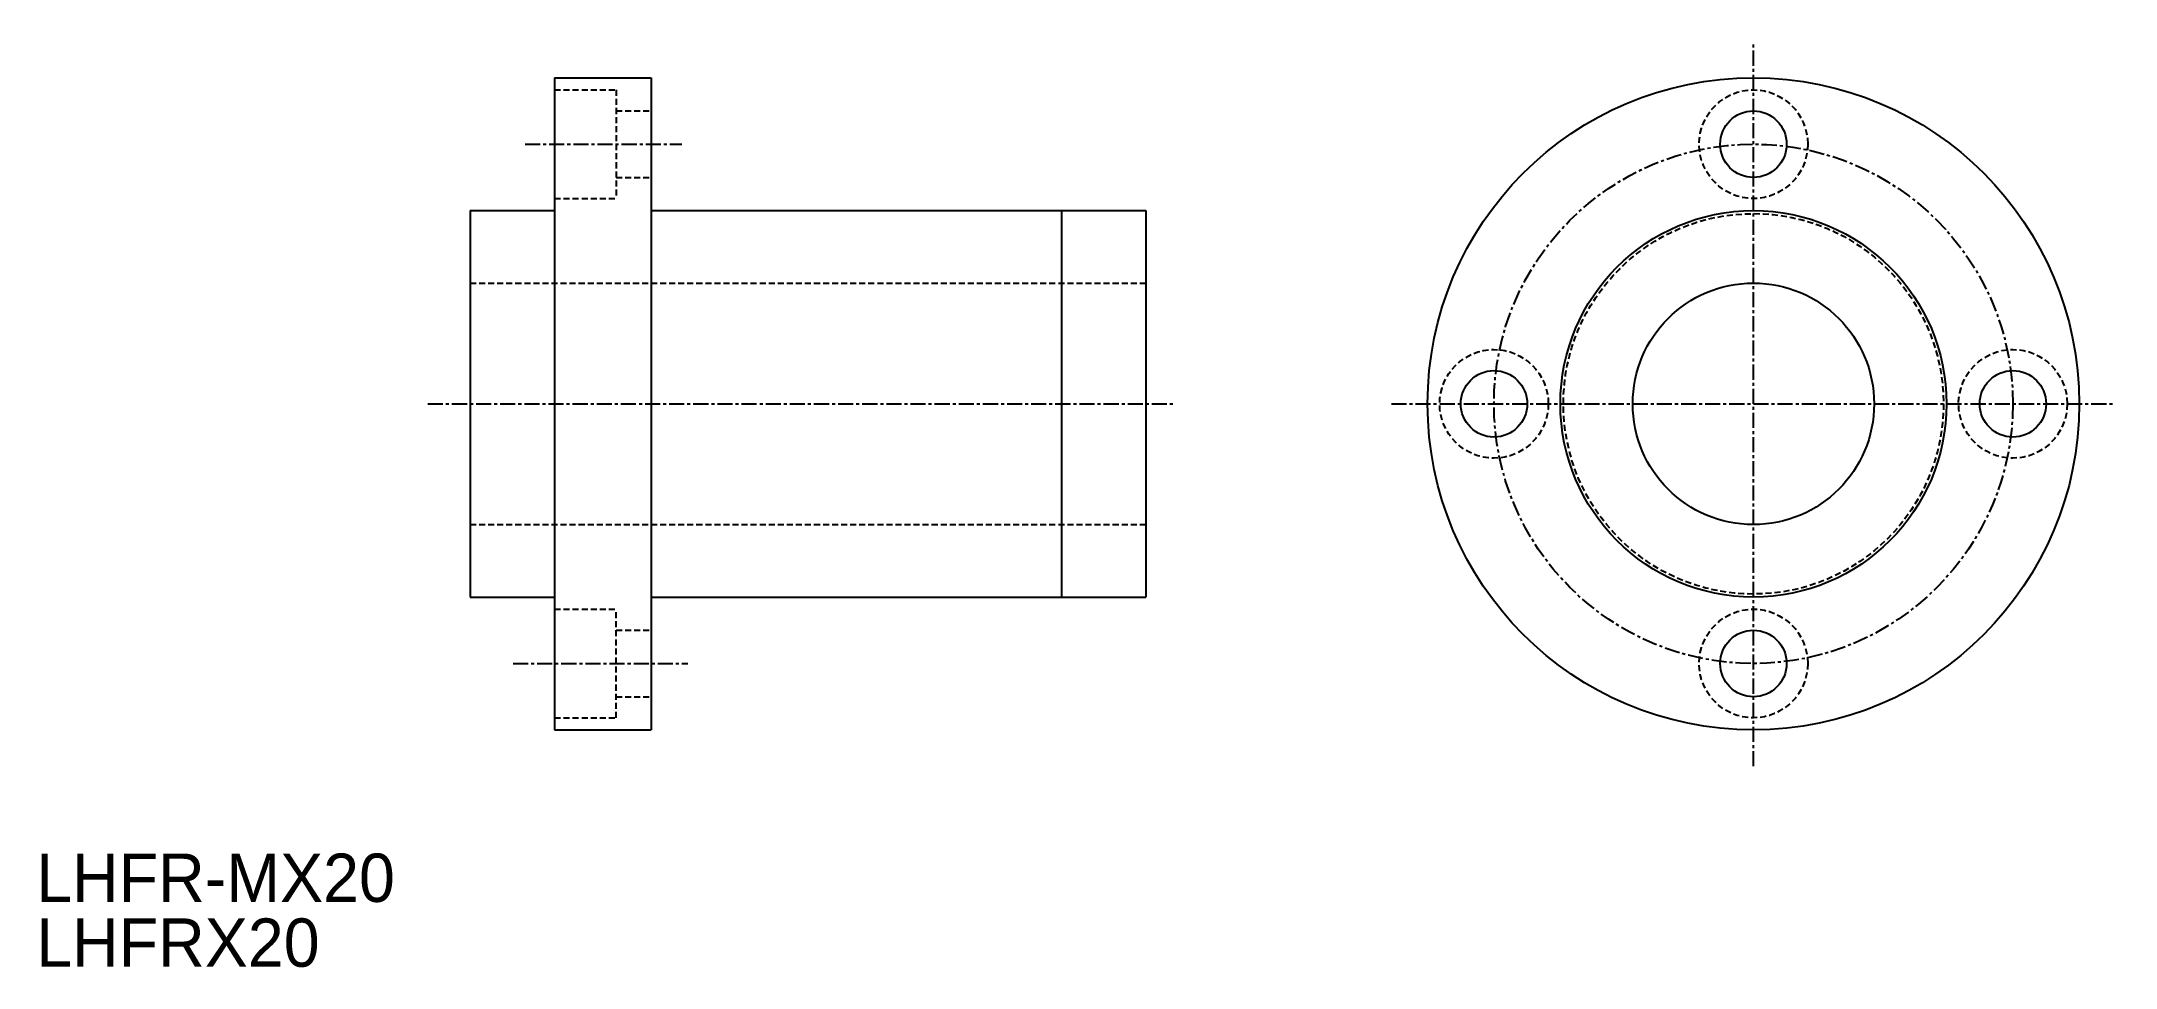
# Model space of a CAD drawing. Extents: x 321 to 493, y 164 to 240.
import ezdxf

# ---------------------------------------------------------------- set-up
doc = ezdxf.new("R2010")
doc.units = 0
doc.linetypes.add('CENTER', pattern=[2, 1.25, -0.25, 0.25, -0.25])
doc.linetypes.add('DASHED', pattern=[0.75, 0.5, -0.25])
doc.layers.get('0').update_dxf_attribs({"linetype": 'CONTINUOUS'})
doc.layers.add('CENTER', color=1, linetype='CENTER')

msp = doc.modelspace()

# ---------------------------------------------------------------- linework, layer by layer
at = {"color": 7, "linetype": 'CONTINUOUS'}
for p, q in [((363.89, 237.29), (371.89, 237.29)), ((363.89, 237.29), (363.89, 183.29)), ((371.89, 237.29), (371.89, 183.29)), ((356.89, 226.29), (363.89, 226.29)), ((356.89, 226.29), (356.89, 194.29)), ((371.89, 226.29), (412.89, 226.29)), ((405.89, 226.29), (405.89, 194.29)), ((412.89, 226.29), (412.89, 194.29)), ((356.89, 194.29), (363.89, 194.29)), ((371.89, 194.29), (412.89, 194.29)), ((363.89, 183.29), (371.89, 183.29))]:
    msp.add_line(p, q, dxfattribs=at)
at = {"color": 3, "linetype": 'DASHED'}
for p, q in [((363.89, 236.29), (368.99, 236.29)), ((368.99, 236.29), (368.99, 227.29)), ((368.99, 234.54), (371.89, 234.54)), ((368.99, 229.04), (371.89, 229.04)), ((363.89, 227.29), (368.99, 227.29)), ((356.89, 220.29), (412.89, 220.29)), ((356.89, 200.29), (412.89, 200.29)), ((363.89, 193.29), (368.99, 193.29)), ((368.99, 184.29), (368.99, 193.29)), ((368.99, 191.54), (371.89, 191.54)), ((368.99, 186.04), (371.89, 186.04)), ((363.89, 184.29), (368.99, 184.29))]:
    msp.add_line(p, q, dxfattribs=at)
at = {"color": 7, "linetype": 'CONTINUOUS'}
for centre, radius in [((463.24, 210.29), 27), ((463.24, 231.79), 2.75), ((463.24, 210.29), 16), ((463.24, 210.29), 10), ((441.74, 210.29), 2.75), ((484.74, 210.29), 2.75), ((463.24, 188.79), 2.75)]:
    msp.add_circle(centre, radius, dxfattribs=at)
at = {"color": 3, "linetype": 'DASHED'}
for centre, radius in [((463.24, 231.79), 4.5), ((463.24, 210.29), 15.75), ((441.74, 210.29), 4.5), ((484.74, 210.29), 4.5), ((463.24, 188.79), 4.5)]:
    msp.add_circle(centre, radius, dxfattribs=at)
at = {"layer": 'CENTER', "color": 1, "linetype": 'CENTER'}
for p, q in [((463.24, 180.29), (463.24, 240.29)), ((361.45, 231.79), (374.45, 231.79)), ((353.39, 210.29), (415.39, 210.29)), ((433.24, 210.29), (493.24, 210.29)), ((360.45, 188.79), (374.95, 188.79))]:
    msp.add_line(p, q, dxfattribs=at)
msp.add_circle((463.24, 210.29), 21.5, dxfattribs=at)

# ---------------------------------------------------------------- texts
at = {"color": 7, "linetype": 'CONTINUOUS'}
for s, p in [('LHFR-MX20', (320.94, 169.05)), ('LHFRX20', (320.94, 163.68))]:
    msp.add_text(s, height=4, dxfattribs=at).set_placement(p)

doc.saveas('drawing.dxf')
